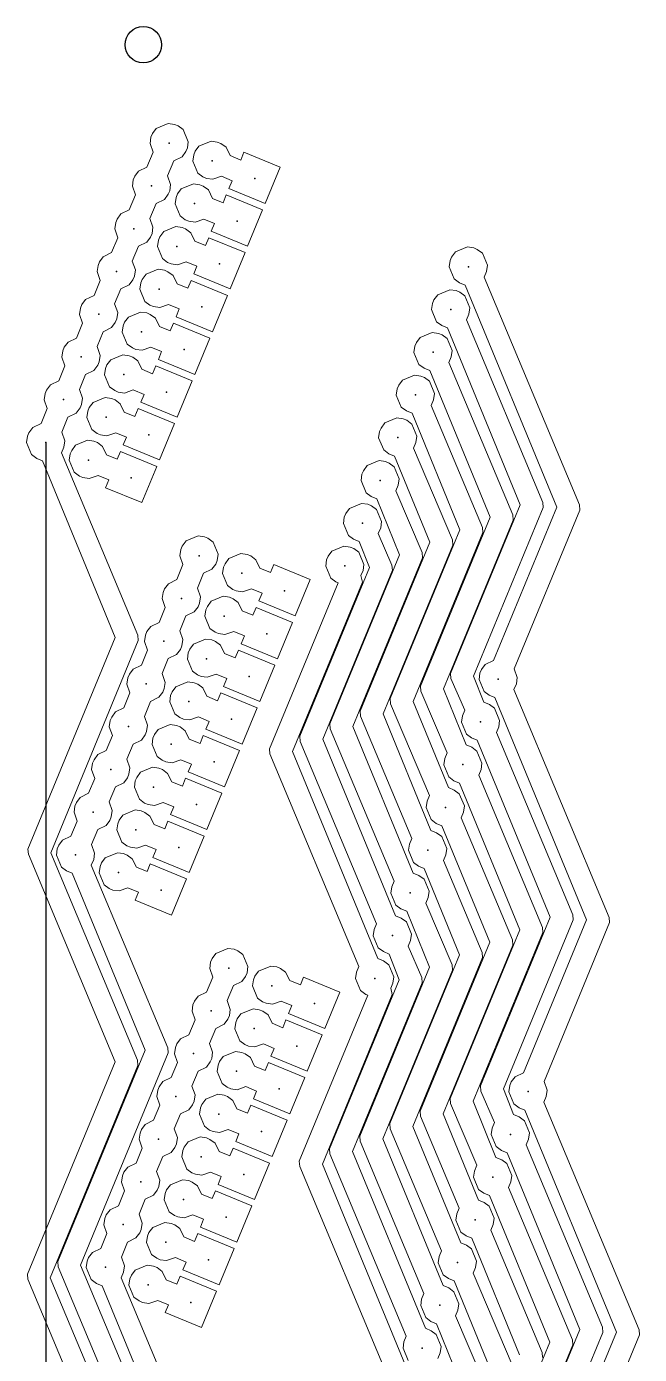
# Model space of a CAD drawing. Header units: millimetres. Extents: x 170 to 211, y 57 to 249.
# Drawn here: x 170.4 to 204.1, y 176.3 to 249.3 of the extents above; entities that cross this region are included whole.
import ezdxf

# ---------------------------------------------------------------- set-up
doc = ezdxf.new("R2010")
doc.units = ezdxf.units.MM
for name, color, linetype, lineweight, true_color in [('Default', 70, 'CONTINUOUS', 5, 0x7fff00), ('okvir', 7, 'CONTINUOUS', 25, 0x000000), ('tocke', 7, 'CONTINUOUS', 25, 0x000000)]:
    doc.layers.add(name, color=color, linetype=linetype, lineweight=lineweight, true_color=true_color)

msp = doc.modelspace()

# ---------------------------------------------------------------- linework, layer by layer
at = {"layer": 'Default'}
for points in [[(176.482, 169.123), (171.709, 180.527), (176.522, 192.188), (176.502, 192.472), (171.729, 203.876), (176.542, 215.537), (176.522, 215.82), (172.324, 225.843), (172.453, 226.156), (172.504, 226.501), (172.336, 226.983), (172.675, 227.804), (173.134, 228.027), (173.341, 228.308), (173.422, 228.504), (173.473, 228.849), (173.305, 229.33), (173.644, 230.152), (174.103, 230.375), (174.31, 230.656), (174.391, 230.851), (174.442, 231.197), (174.274, 231.678), (174.613, 232.5), (175.072, 232.723), (175.279, 233.004), (175.36, 233.199), (175.411, 233.545), (175.243, 234.026), (175.583, 234.848), (176.041, 235.071), (176.248, 235.352), (176.329, 235.547), (176.38, 235.893), (176.213, 236.374), (176.552, 237.196), (177.01, 237.419), (177.218, 237.699), (177.298, 237.895), (177.349, 238.24), (177.182, 238.722), (177.521, 239.544), (177.979, 239.767), (178.187, 240.047), (178.267, 240.243), (178.318, 240.588), (178.151, 241.07), (178.49, 241.891), (178.948, 242.114), (179.156, 242.395), (179.237, 242.591), (179.288, 242.936), (179.012, 243.6), (178.731, 243.807), (178.535, 243.888), (178.19, 243.939), (177.527, 243.663), (177.319, 243.382), (177.238, 243.187), (177.187, 242.841), (177.355, 242.36), (177.016, 241.538), (176.558, 241.315), (176.35, 241.034), (176.269, 240.839), (176.218, 240.493), (176.386, 240.012), (176.047, 239.19), (175.588, 238.967), (175.381, 238.686), (175.3, 238.491), (175.249, 238.145), (175.417, 237.664), (175.078, 236.842), (174.619, 236.619), (174.412, 236.339), (174.331, 236.143), (174.28, 235.798), (174.448, 235.316), (174.109, 234.494), (173.65, 234.272), (173.443, 233.991), (173.362, 233.795), (173.311, 233.45), (173.479, 232.968), (173.139, 232.147), (172.681, 231.924), (172.474, 231.643), (172.393, 231.447), (172.342, 231.102), (172.51, 230.621), (172.17, 229.799), (171.712, 229.576), (171.504, 229.295), (171.424, 229.099), (171.373, 228.754), (171.54, 228.273), (171.201, 227.451), (170.743, 227.228), (170.535, 226.947), (170.455, 226.752), (170.404, 226.406), (170.679, 225.743), (170.96, 225.535), (171.273, 225.406), (175.278, 215.693), (170.481, 204.071), (170.502, 203.787), (175.275, 192.383), (170.461, 180.722), (170.482, 180.439), (175.255, 169.034)], [(184.343, 241.536), (184.343, 241.536), (182.347, 242.36), (182.17, 241.93), (181.583, 242.172), (181.36, 242.63), (181.079, 242.838), (180.883, 242.919), (180.538, 242.97), (179.874, 242.694), (179.667, 242.413), (179.586, 242.217), (179.535, 241.872), (179.811, 241.209), (180.092, 241.001), (180.287, 240.92), (180.633, 240.869), (181.114, 241.037), (181.701, 240.795), (181.523, 240.364), (183.519, 239.541), (184.343, 241.536)], [(183.374, 239.189), (183.374, 239.189), (181.378, 240.012), (181.2, 239.582), (180.613, 239.824), (180.391, 240.283), (180.11, 240.49), (179.914, 240.571), (179.569, 240.622), (178.905, 240.346), (178.698, 240.065), (178.617, 239.87), (178.566, 239.524), (178.842, 238.861), (179.123, 238.653), (179.318, 238.573), (179.664, 238.522), (180.145, 238.689), (180.732, 238.447), (180.554, 238.017), (182.55, 237.193), (183.374, 239.189)], [(182.405, 236.841), (182.405, 236.841), (180.409, 237.664), (180.231, 237.234), (179.644, 237.476), (179.421, 237.935), (179.141, 238.142), (178.945, 238.223), (178.6, 238.274), (177.936, 237.998), (177.729, 237.717), (177.648, 237.522), (177.597, 237.176), (177.873, 236.513), (178.154, 236.306), (178.349, 236.225), (178.695, 236.174), (179.176, 236.341), (179.763, 236.099), (179.585, 235.669), (181.581, 234.845), (182.405, 236.841)], [(200.47, 168.656), (204.072, 177.382), (204.052, 177.665), (198.819, 190.175), (198.949, 190.488), (199, 190.834), (198.832, 191.315), (202.434, 200.041), (202.413, 200.325), (197.181, 212.835), (197.31, 213.148), (197.361, 213.493), (197.193, 213.974), (200.795, 222.701), (200.775, 222.984), (195.542, 235.494), (195.672, 235.807), (195.723, 236.152), (195.447, 236.816), (195.166, 237.023), (194.97, 237.104), (194.625, 237.155), (193.962, 236.879), (193.754, 236.598), (193.673, 236.403), (193.622, 236.057), (193.898, 235.394), (194.179, 235.187), (194.492, 235.057), (199.531, 222.856), (196.059, 214.443), (195.6, 214.22), (195.393, 213.939), (195.312, 213.743), (195.261, 213.398), (195.537, 212.735), (195.817, 212.527), (196.13, 212.398), (201.17, 200.197), (197.697, 191.784), (197.239, 191.561), (197.031, 191.28), (196.95, 191.084), (196.899, 190.739), (197.175, 190.075), (197.456, 189.868), (197.769, 189.739), (202.808, 177.537), (199.336, 169.124)], [(181.436, 234.493), (181.436, 234.493), (179.44, 235.317), (179.262, 234.886), (178.675, 235.128), (178.452, 235.587), (178.172, 235.794), (177.976, 235.875), (177.631, 235.926), (176.967, 235.65), (176.76, 235.37), (176.679, 235.174), (176.628, 234.829), (176.904, 234.165), (177.184, 233.958), (177.38, 233.877), (177.725, 233.826), (178.207, 233.994), (178.794, 233.751), (178.616, 233.321), (180.612, 232.497), (181.436, 234.493)], [(198.241, 168.248), (202.069, 177.522), (202.049, 177.805), (197.85, 187.827), (197.979, 188.141), (198.03, 188.486), (197.755, 189.149), (197.474, 189.357), (197.161, 189.486), (196.603, 190.907), (200.431, 200.181), (200.41, 200.464), (196.212, 210.487), (196.341, 210.8), (196.392, 211.145), (196.116, 211.809), (195.835, 212.016), (195.522, 212.145), (194.964, 213.566), (198.792, 222.84), (198.772, 223.124), (194.573, 233.146), (194.702, 233.459), (194.753, 233.804), (194.478, 234.468), (194.197, 234.675), (194.001, 234.756), (193.656, 234.807), (192.992, 234.531), (192.785, 234.251), (192.704, 234.055), (192.653, 233.71), (192.929, 233.046), (193.21, 232.839), (193.523, 232.709), (197.528, 222.996), (193.7, 213.722), (193.72, 213.439), (194.472, 211.709), (194.343, 211.396), (194.292, 211.05), (194.568, 210.387), (194.848, 210.179), (195.161, 210.05), (199.167, 200.337), (195.339, 191.063), (195.359, 190.779), (196.11, 189.049), (195.981, 188.736), (195.93, 188.391), (196.206, 187.728), (196.487, 187.52), (196.8, 187.391), (200.805, 177.677), (196.977, 168.403)], [(180.466, 232.145), (180.466, 232.145), (178.471, 232.969), (178.293, 232.538), (177.706, 232.781), (177.483, 233.239), (177.202, 233.446), (177.007, 233.527), (176.661, 233.578), (175.998, 233.302), (175.791, 233.022), (175.71, 232.826), (175.659, 232.481), (175.935, 231.817), (176.215, 231.61), (176.411, 231.529), (176.756, 231.478), (177.238, 231.646), (177.825, 231.403), (177.647, 230.973), (179.643, 230.149), (180.466, 232.145)], [(196.583, 167.559), (200.411, 176.833), (200.39, 177.116), (196.881, 185.48), (197.01, 185.793), (197.061, 186.138), (196.786, 186.801), (196.505, 187.009), (196.192, 187.138), (194.944, 190.218), (198.772, 199.492), (198.752, 199.775), (195.243, 208.139), (195.372, 208.452), (195.423, 208.797), (195.147, 209.461), (194.866, 209.668), (194.553, 209.797), (193.306, 212.877), (197.134, 222.151), (197.113, 222.434), (193.604, 230.798), (193.733, 231.111), (193.784, 231.457), (193.509, 232.12), (193.228, 232.327), (193.032, 232.408), (192.687, 232.459), (192.023, 232.183), (191.816, 231.903), (191.735, 231.707), (191.684, 231.362), (191.96, 230.698), (192.241, 230.491), (192.554, 230.362), (195.87, 222.306), (192.042, 213.032), (192.062, 212.749), (193.503, 209.361), (193.374, 209.048), (193.323, 208.702), (193.598, 208.039), (193.879, 207.832), (194.192, 207.702), (197.508, 199.647), (193.68, 190.373), (193.701, 190.09), (195.141, 186.702), (195.012, 186.388), (194.961, 186.043), (195.237, 185.38), (195.518, 185.172), (195.831, 185.043), (199.147, 176.988), (195.319, 167.714)], [(179.497, 229.797), (179.497, 229.797), (177.502, 230.621), (177.324, 230.19), (176.737, 230.433), (176.514, 230.891), (176.233, 231.099), (176.038, 231.179), (175.692, 231.23), (175.029, 230.955), (174.821, 230.674), (174.741, 230.478), (174.69, 230.133), (174.965, 229.469), (175.246, 229.262), (175.442, 229.181), (175.787, 229.13), (176.269, 229.298), (176.856, 229.056), (176.678, 228.625), (178.674, 227.801), (179.497, 229.797)], [(198.752, 176.143), (198.732, 176.426), (195.912, 183.132), (196.041, 183.445), (196.092, 183.79), (195.816, 184.454), (195.536, 184.661), (195.223, 184.79), (193.286, 189.528), (197.114, 198.802), (197.093, 199.086), (194.273, 205.791), (194.403, 206.104), (194.454, 206.449), (194.178, 207.113), (193.897, 207.32), (193.584, 207.45), (191.647, 212.188), (195.475, 221.462), (195.455, 221.745), (192.635, 228.45), (192.764, 228.763), (192.815, 229.109), (192.539, 229.772), (192.259, 229.98), (192.063, 230.06), (191.718, 230.111), (191.054, 229.836), (190.847, 229.555), (190.766, 229.359), (190.715, 229.014), (190.991, 228.35), (191.272, 228.143), (191.585, 228.014), (194.211, 221.617), (190.383, 212.343), (190.404, 212.06), (192.534, 207.013), (192.405, 206.7), (192.354, 206.355), (192.629, 205.691), (192.91, 205.484), (193.223, 205.354), (195.85, 198.958), (192.022, 189.684), (192.042, 189.401), (194.172, 184.354), (194.043, 184.041), (193.992, 183.695), (194.268, 183.032), (194.549, 182.824), (194.862, 182.695), (197.488, 176.299)], [(178.528, 227.449), (178.528, 227.449), (176.533, 228.273), (176.355, 227.843), (175.768, 228.085), (175.545, 228.543), (175.264, 228.751), (175.069, 228.832), (174.723, 228.882), (174.06, 228.607), (173.852, 228.326), (173.772, 228.13), (173.721, 227.785), (173.996, 227.122), (174.277, 226.914), (174.473, 226.833), (174.818, 226.782), (175.3, 226.95), (175.886, 226.708), (175.709, 226.277), (177.704, 225.454), (178.528, 227.449)], [(197.073, 175.737), (194.943, 180.784), (195.072, 181.097), (195.123, 181.442), (194.847, 182.106), (194.567, 182.313), (194.254, 182.442), (191.627, 188.839), (195.455, 198.113), (195.435, 198.396), (193.304, 203.443), (193.434, 203.756), (193.485, 204.102), (193.209, 204.765), (192.928, 204.972), (192.615, 205.102), (189.989, 211.498), (193.817, 220.772), (193.796, 221.056), (191.666, 226.102), (191.795, 226.416), (191.846, 226.761), (191.57, 227.424), (191.29, 227.632), (191.094, 227.713), (190.749, 227.763), (190.085, 227.488), (189.878, 227.207), (189.797, 227.011), (189.746, 226.666), (190.022, 226.003), (190.302, 225.795), (190.616, 225.666), (192.553, 220.928), (188.725, 211.654), (188.745, 211.37), (191.565, 204.665), (191.435, 204.352), (191.384, 204.007), (191.66, 203.343), (191.941, 203.136), (192.254, 203.007), (194.191, 198.268), (190.363, 188.994), (190.384, 188.711), (193.203, 182.006), (193.074, 181.693), (193.023, 181.347), (193.299, 180.684), (193.579, 180.477), (193.893, 180.347), (195.83, 175.609)], [(177.559, 225.101), (177.559, 225.101), (175.563, 225.925), (175.386, 225.495), (174.799, 225.737), (174.576, 226.195), (174.295, 226.403), (174.099, 226.484), (173.754, 226.535), (173.091, 226.259), (172.883, 225.978), (172.802, 225.782), (172.751, 225.437), (173.027, 224.774), (173.308, 224.566), (173.504, 224.485), (173.849, 224.435), (174.33, 224.602), (174.917, 224.36), (174.74, 223.929), (176.735, 223.106), (177.559, 225.101)], [(195.415, 175.048), (193.974, 178.436), (194.103, 178.749), (194.154, 179.094), (193.878, 179.758), (193.597, 179.965), (193.284, 180.095), (189.969, 188.15), (193.797, 197.424), (193.776, 197.707), (192.335, 201.095), (192.464, 201.408), (192.515, 201.754), (192.24, 202.417), (191.959, 202.625), (191.646, 202.754), (188.33, 210.809), (192.158, 220.083), (192.138, 220.366), (190.697, 223.755), (190.826, 224.068), (190.877, 224.413), (190.601, 225.076), (190.32, 225.284), (190.125, 225.365), (189.779, 225.416), (189.116, 225.14), (188.909, 224.859), (188.828, 224.663), (188.777, 224.318), (189.053, 223.655), (189.333, 223.447), (189.646, 223.318), (190.894, 220.238), (187.066, 210.964), (187.087, 210.681), (190.596, 202.317), (190.466, 202.004), (190.415, 201.659), (190.691, 200.995), (190.972, 200.788), (191.285, 200.659), (192.533, 197.579), (188.705, 188.305), (188.725, 188.022), (192.234, 179.658), (192.105, 179.345), (192.054, 179), (192.33, 178.336), (192.61, 178.129), (192.923, 177.999), (194.171, 174.92)], [(193.005, 176.088), (193.134, 176.401), (193.185, 176.747), (192.909, 177.41), (192.628, 177.617), (192.315, 177.747), (188.31, 187.46), (192.138, 196.734), (192.118, 197.018), (191.366, 198.748), (191.495, 199.061), (191.546, 199.406), (191.271, 200.069), (190.99, 200.277), (190.677, 200.406), (186.672, 210.12), (190.5, 219.394), (190.479, 219.677), (189.728, 221.407), (189.857, 221.72), (189.908, 222.065), (189.632, 222.729), (189.351, 222.936), (189.156, 223.017), (188.81, 223.068), (188.147, 222.792), (187.939, 222.511), (187.859, 222.316), (187.808, 221.97), (188.083, 221.307), (188.364, 221.099), (188.677, 220.97), (189.236, 219.549), (185.408, 210.275), (185.428, 209.992), (189.626, 199.969), (189.497, 199.656), (189.446, 199.311), (189.722, 198.648), (190.003, 198.44), (190.316, 198.311), (190.874, 196.89), (187.046, 187.616), (187.067, 187.332), (191.265, 177.31), (191.136, 176.997), (191.085, 176.652), (191.36, 175.988)], [(178.14, 169.812), (173.368, 181.217), (178.181, 192.878), (178.16, 193.161), (173.962, 203.183), (174.091, 203.496), (174.142, 203.842), (173.975, 204.323), (174.314, 205.145), (174.772, 205.368), (174.98, 205.649), (175.06, 205.844), (175.111, 206.19), (174.944, 206.671), (175.283, 207.493), (175.741, 207.716), (175.949, 207.997), (176.03, 208.192), (176.08, 208.538), (175.913, 209.019), (176.252, 209.841), (176.71, 210.064), (176.918, 210.344), (176.999, 210.54), (177.05, 210.885), (176.882, 211.367), (177.221, 212.189), (177.679, 212.412), (177.887, 212.692), (177.968, 212.888), (178.019, 213.233), (177.851, 213.715), (178.19, 214.536), (178.649, 214.759), (178.856, 215.04), (178.937, 215.236), (178.988, 215.581), (178.82, 216.063), (179.159, 216.884), (179.618, 217.107), (179.825, 217.388), (179.906, 217.584), (179.957, 217.929), (179.789, 218.41), (180.128, 219.232), (180.587, 219.455), (180.794, 219.736), (180.875, 219.931), (180.926, 220.277), (180.65, 220.94), (180.37, 221.148), (180.174, 221.228), (179.829, 221.279), (179.165, 221.004), (178.958, 220.723), (178.877, 220.527), (178.826, 220.182), (178.994, 219.701), (178.654, 218.879), (178.196, 218.656), (177.989, 218.375), (177.908, 218.179), (177.857, 217.834), (178.025, 217.353), (177.685, 216.531), (177.227, 216.308), (177.019, 216.027), (176.939, 215.832), (176.888, 215.486), (177.055, 215.005), (176.716, 214.183), (176.258, 213.96), (176.05, 213.679), (175.97, 213.484), (175.919, 213.138), (176.086, 212.657), (175.747, 211.835), (175.289, 211.612), (175.081, 211.331), (175, 211.136), (174.949, 210.79), (175.117, 210.309), (174.778, 209.487), (174.32, 209.264), (174.112, 208.984), (174.031, 208.788), (173.98, 208.443), (174.148, 207.961), (173.809, 207.139), (173.35, 206.917), (173.143, 206.636), (173.062, 206.44), (173.011, 206.095), (173.179, 205.613), (172.84, 204.792), (172.381, 204.569), (172.174, 204.288), (172.093, 204.092), (172.042, 203.747), (172.318, 203.084), (172.599, 202.876), (172.912, 202.747), (176.917, 193.033), (172.12, 181.411), (172.14, 181.128), (176.913, 169.724)], [(185.981, 218.877), (185.981, 218.877), (183.986, 219.701), (183.808, 219.27), (183.221, 219.513), (182.998, 219.971), (182.717, 220.179), (182.522, 220.259), (182.176, 220.31), (181.513, 220.035), (181.306, 219.754), (181.225, 219.558), (181.174, 219.213), (181.45, 218.549), (181.73, 218.342), (181.926, 218.261), (182.271, 218.21), (182.753, 218.378), (183.34, 218.136), (183.162, 217.705), (185.158, 216.881), (185.981, 218.877)], [(191.346, 175.399), (186.652, 186.771), (190.496, 196.084), (190.413, 196.439), (190.526, 196.713), (190.577, 197.058), (190.301, 197.721), (190.021, 197.929), (189.708, 198.058), (185.013, 209.43), (188.857, 218.743), (188.775, 219.098), (188.888, 219.372), (188.939, 219.717), (188.663, 220.381), (188.382, 220.588), (188.187, 220.669), (187.841, 220.72), (187.178, 220.444), (186.97, 220.163), (186.89, 219.968), (186.839, 219.622), (187.114, 218.959), (187.395, 218.752), (187.513, 218.703), (183.749, 209.586), (183.77, 209.302), (188.657, 197.622), (188.528, 197.308), (188.477, 196.963), (188.753, 196.3), (189.034, 196.092), (189.151, 196.044), (185.388, 186.926), (185.408, 186.643), (190.296, 174.962)], [(185.012, 216.529), (185.012, 216.529), (183.017, 217.353), (182.839, 216.923), (182.252, 217.165), (182.029, 217.623), (181.748, 217.831), (181.553, 217.911), (181.207, 217.962), (180.544, 217.687), (180.336, 217.406), (180.256, 217.21), (180.205, 216.865), (180.48, 216.202), (180.761, 215.994), (180.957, 215.913), (181.302, 215.862), (181.784, 216.03), (182.371, 215.788), (182.193, 215.357), (184.189, 214.534), (185.012, 216.529)], [(184.043, 214.181), (184.043, 214.181), (182.048, 215.005), (181.87, 214.575), (181.283, 214.817), (181.06, 215.275), (180.779, 215.483), (180.584, 215.564), (180.238, 215.615), (179.575, 215.339), (179.367, 215.058), (179.287, 214.862), (179.236, 214.517), (179.511, 213.854), (179.792, 213.646), (179.988, 213.565), (180.333, 213.515), (180.814, 213.682), (181.401, 213.44), (181.224, 213.009), (183.219, 212.186), (184.043, 214.181)], [(183.074, 211.834), (183.074, 211.834), (181.078, 212.657), (180.901, 212.227), (180.314, 212.469), (180.091, 212.928), (179.81, 213.135), (179.614, 213.216), (179.269, 213.267), (178.606, 212.991), (178.398, 212.71), (178.317, 212.515), (178.266, 212.169), (178.542, 211.506), (178.823, 211.298), (179.019, 211.218), (179.364, 211.167), (179.845, 211.334), (180.432, 211.092), (180.255, 210.662), (182.25, 209.838), (183.074, 211.834)], [(182.105, 209.486), (182.105, 209.486), (180.109, 210.309), (179.932, 209.879), (179.345, 210.121), (179.122, 210.58), (178.841, 210.787), (178.645, 210.868), (178.3, 210.919), (177.637, 210.643), (177.429, 210.362), (177.348, 210.167), (177.297, 209.821), (177.573, 209.158), (177.854, 208.951), (178.049, 208.87), (178.395, 208.819), (178.876, 208.986), (179.463, 208.744), (179.286, 208.314), (181.281, 207.49), (182.105, 209.486)], [(181.136, 207.138), (181.136, 207.138), (179.14, 207.962), (178.962, 207.531), (178.376, 207.773), (178.153, 208.232), (177.872, 208.439), (177.676, 208.52), (177.331, 208.571), (176.667, 208.295), (176.46, 208.015), (176.379, 207.819), (176.328, 207.474), (176.604, 206.81), (176.885, 206.603), (177.08, 206.522), (177.426, 206.471), (177.907, 206.639), (178.494, 206.396), (178.316, 205.966), (180.312, 205.142), (181.136, 207.138)], [(180.167, 204.79), (180.167, 204.79), (178.171, 205.614), (177.993, 205.183), (177.406, 205.426), (177.183, 205.884), (176.903, 206.091), (176.707, 206.172), (176.362, 206.223), (175.698, 205.947), (175.491, 205.667), (175.41, 205.471), (175.359, 205.126), (175.635, 204.462), (175.916, 204.255), (176.111, 204.174), (176.457, 204.123), (176.938, 204.291), (177.525, 204.048), (177.347, 203.618), (179.343, 202.794), (180.167, 204.79)], [(179.198, 202.442), (179.198, 202.442), (177.202, 203.266), (177.024, 202.835), (176.437, 203.078), (176.214, 203.536), (175.934, 203.744), (175.738, 203.824), (175.393, 203.875), (174.729, 203.6), (174.522, 203.319), (174.441, 203.123), (174.39, 202.778), (174.666, 202.114), (174.946, 201.907), (175.142, 201.826), (175.487, 201.775), (175.969, 201.943), (176.556, 201.701), (176.378, 201.27), (178.374, 200.446), (179.198, 202.442)], [(179.799, 170.502), (175.601, 180.524), (175.73, 180.837), (175.781, 181.183), (175.613, 181.664), (175.952, 182.486), (176.411, 182.709), (176.618, 182.989), (176.699, 183.185), (176.75, 183.53), (176.582, 184.012), (176.921, 184.834), (177.38, 185.057), (177.587, 185.337), (177.668, 185.533), (177.719, 185.878), (177.551, 186.36), (177.89, 187.181), (178.349, 187.404), (178.556, 187.685), (178.637, 187.881), (178.688, 188.226), (178.52, 188.708), (178.86, 189.529), (179.318, 189.752), (179.525, 190.033), (179.606, 190.229), (179.657, 190.574), (179.49, 191.055), (179.829, 191.877), (180.287, 192.1), (180.495, 192.381), (180.575, 192.576), (180.626, 192.922), (180.459, 193.403), (180.798, 194.225), (181.256, 194.448), (181.464, 194.729), (181.544, 194.924), (181.595, 195.27), (181.428, 195.751), (181.767, 196.573), (182.225, 196.796), (182.433, 197.077), (182.514, 197.272), (182.565, 197.618), (182.289, 198.281), (182.008, 198.488), (181.812, 198.569), (181.467, 198.62), (180.804, 198.344), (180.596, 198.064), (180.515, 197.868), (180.464, 197.523), (180.632, 197.041), (180.293, 196.219), (179.835, 195.997), (179.627, 195.716), (179.546, 195.52), (179.495, 195.175), (179.663, 194.693), (179.324, 193.872), (178.865, 193.649), (178.658, 193.368), (178.577, 193.172), (178.526, 192.827), (178.694, 192.346), (178.355, 191.524), (177.896, 191.301), (177.689, 191.02), (177.608, 190.824), (177.557, 190.479), (177.725, 189.998), (177.386, 189.176), (176.927, 188.953), (176.72, 188.672), (176.639, 188.477), (176.588, 188.131), (176.756, 187.65), (176.416, 186.828), (175.958, 186.605), (175.751, 186.324), (175.67, 186.129), (175.619, 185.783), (175.787, 185.302), (175.447, 184.48), (174.989, 184.257), (174.781, 183.977), (174.701, 183.781), (174.65, 183.435), (174.817, 182.954), (174.478, 182.132), (174.02, 181.909), (173.812, 181.629), (173.732, 181.433), (173.681, 181.088), (173.956, 180.424), (174.237, 180.217), (174.55, 180.088), (178.555, 170.374)], [(187.62, 196.218), (187.62, 196.218), (185.624, 197.042), (185.447, 196.611), (184.86, 196.853), (184.637, 197.312), (184.356, 197.519), (184.16, 197.6), (183.815, 197.651), (183.151, 197.375), (182.944, 197.095), (182.863, 196.899), (182.812, 196.554), (183.088, 195.89), (183.369, 195.683), (183.564, 195.602), (183.91, 195.551), (184.391, 195.719), (184.978, 195.476), (184.8, 195.046), (186.796, 194.222), (187.62, 196.218)], [(186.651, 193.87), (186.651, 193.87), (184.655, 194.694), (184.477, 194.263), (183.89, 194.506), (183.668, 194.964), (183.387, 195.171), (183.191, 195.252), (182.846, 195.303), (182.182, 195.027), (181.975, 194.747), (181.894, 194.551), (181.843, 194.206), (182.119, 193.542), (182.4, 193.335), (182.595, 193.254), (182.941, 193.203), (183.422, 193.371), (184.009, 193.128), (183.831, 192.698), (185.827, 191.874), (186.651, 193.87)], [(185.682, 191.522), (185.682, 191.522), (183.686, 192.346), (183.508, 191.915), (182.921, 192.158), (182.698, 192.616), (182.418, 192.824), (182.222, 192.904), (181.877, 192.955), (181.213, 192.68), (181.006, 192.399), (180.925, 192.203), (180.874, 191.858), (181.15, 191.194), (181.431, 190.987), (181.626, 190.906), (181.972, 190.855), (182.453, 191.023), (183.04, 190.781), (182.862, 190.35), (184.858, 189.526), (185.682, 191.522)], [(184.713, 189.174), (184.713, 189.174), (182.717, 189.998), (182.539, 189.568), (181.952, 189.81), (181.729, 190.268), (181.449, 190.476), (181.253, 190.556), (180.908, 190.607), (180.244, 190.332), (180.037, 190.051), (179.956, 189.855), (179.905, 189.51), (180.181, 188.847), (180.461, 188.639), (180.657, 188.558), (181.002, 188.507), (181.484, 188.675), (182.071, 188.433), (181.893, 188.002), (183.889, 187.179), (184.713, 189.174)], [(183.743, 186.826), (183.743, 186.826), (181.748, 187.65), (181.57, 187.22), (180.983, 187.462), (180.76, 187.92), (180.479, 188.128), (180.284, 188.209), (179.938, 188.26), (179.275, 187.984), (179.068, 187.703), (178.987, 187.507), (178.936, 187.162), (179.212, 186.499), (179.492, 186.291), (179.688, 186.21), (180.033, 186.16), (180.515, 186.327), (181.102, 186.085), (180.924, 185.654), (182.92, 184.831), (183.743, 186.826)], [(182.774, 184.479), (182.774, 184.479), (180.779, 185.302), (180.601, 184.872), (180.014, 185.114), (179.791, 185.573), (179.51, 185.78), (179.315, 185.861), (178.969, 185.912), (178.306, 185.636), (178.098, 185.355), (178.018, 185.16), (177.967, 184.814), (178.242, 184.151), (178.523, 183.943), (178.719, 183.863), (179.064, 183.812), (179.546, 183.979), (180.133, 183.737), (179.955, 183.307), (181.951, 182.483), (182.774, 184.479)], [(181.805, 182.131), (181.805, 182.131), (179.81, 182.954), (179.632, 182.524), (179.045, 182.766), (178.822, 183.225), (178.541, 183.432), (178.346, 183.513), (178, 183.564), (177.337, 183.288), (177.129, 183.007), (177.049, 182.812), (176.998, 182.466), (177.273, 181.803), (177.554, 181.596), (177.75, 181.515), (178.095, 181.464), (178.577, 181.631), (179.163, 181.389), (178.986, 180.959), (180.981, 180.135), (181.805, 182.131)], [(180.836, 179.783), (180.836, 179.783), (178.84, 180.607), (178.663, 180.176), (178.076, 180.418), (177.853, 180.877), (177.572, 181.084), (177.376, 181.165), (177.031, 181.216), (176.368, 180.94), (176.16, 180.66), (176.079, 180.464), (176.029, 180.119), (176.304, 179.455), (176.585, 179.248), (176.781, 179.167), (177.126, 179.116), (177.607, 179.284), (178.194, 179.041), (178.017, 178.611), (180.012, 177.787), (180.836, 179.783)]]:
    msp.add_lwpolyline(points, dxfattribs=at)
at = {"layer": 'okvir'}
msp.add_line((171.46, 226.417), (171.46, 64.98), dxfattribs=at)
at = {"layer": 'tocke'}
msp.add_circle((176.814, 248.262), 1, dxfattribs=at)
for p in [(178.244, 242.852), (180.592, 241.883), (182.939, 240.914), (177.275, 240.505), (179.622, 239.535), (181.97, 238.566), (176.305, 238.157), (178.653, 237.188), (175.336, 235.809), (181.001, 236.219), (194.679, 236.069), (177.684, 234.84), (174.367, 233.461), (180.032, 233.871), (193.71, 233.721), (176.715, 232.492), (179.063, 231.523), (192.74, 231.373), (173.398, 231.113), (175.746, 230.144), (178.094, 229.175), (172.429, 228.765), (191.771, 229.025), (174.777, 227.796), (171.46, 226.417), (177.125, 226.827), (190.802, 226.677), (173.808, 225.448), (176.156, 224.479), (189.833, 224.329), (188.864, 221.982), (179.882, 220.193), (187.895, 219.634), (182.23, 219.224), (184.578, 218.255), (178.913, 217.845), (181.261, 216.876), (177.944, 215.497), (183.609, 215.907), (180.292, 214.528), (176.975, 213.15), (182.64, 213.559), (196.317, 213.409), (179.323, 212.181), (181.671, 211.211), (195.348, 211.062), (176.006, 210.802), (178.354, 209.833), (180.701, 208.864), (194.379, 208.714), (175.037, 208.454), (177.384, 207.485), (179.732, 206.516), (174.068, 206.106), (193.41, 206.366), (176.415, 205.137), (173.098, 203.758), (178.763, 204.168), (192.441, 204.018), (175.446, 202.789), (177.794, 201.82), (191.472, 201.67), (190.503, 199.322), (181.521, 197.534), (189.533, 196.974), (183.869, 196.565), (186.216, 195.596), (180.552, 195.186), (182.899, 194.217), (179.582, 192.838), (185.247, 193.248), (181.93, 191.869), (178.613, 190.49), (184.278, 190.9), (197.956, 190.75), (180.961, 189.521), (183.309, 188.552), (196.987, 188.402), (177.644, 188.142), (179.992, 187.173), (182.34, 186.204), (196.017, 186.054), (176.675, 185.795), (179.023, 184.826), (181.371, 183.856), (175.706, 183.447), (195.048, 183.707), (178.054, 182.478), (174.737, 181.099), (180.402, 181.509), (194.079, 181.359), (177.085, 180.13), (179.433, 179.161), (193.11, 179.011), (192.141, 176.663)]:
    msp.add_point(p, dxfattribs=at)

doc.saveas('drawing.dxf')
